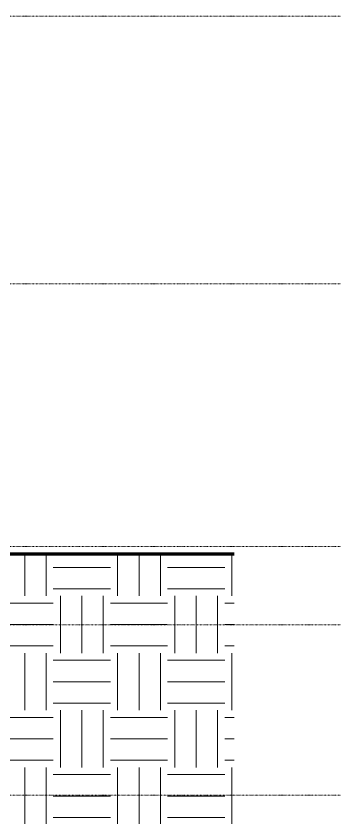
# Model space of a CAD drawing. Header units: millimetres. Extents: x -9622 to 8910, y -3000 to 10688.
# Drawn here: x 5303 to 8910, y -3000 to 5972 of the extents above; entities that cross this region are included whole.
import ezdxf

# ---------------------------------------------------------------- set-up
doc = ezdxf.new("R2010")
doc.units = ezdxf.units.MM
doc.linetypes.add('Dash dot', pattern=[15.875, 6.35, -4.7625, 0, -4.7625])
doc.linetypes.add('IMPORT-HIDDEN _2_', pattern=[25, 12.5, -12.5])
for name, color, linetype, lineweight in [('A-FLOR-LEVL', 51, 'Continuous', 9), ('C-TOPO', 7, 'Continuous', 9), ('kaart_114279_503471_50_dwg', 8, 'Continuous', 9), ('PAND', 1, 'Continuous', 9), ('PERCEEL', 250, 'Continuous', 9), ('RASTERVERDELING', 55, 'IMPORT-HIDDEN _2_', 9), ('WEG', 55, 'Continuous', 9)]:
    doc.layers.add(name, color=color, linetype=linetype, lineweight=lineweight)
pattern_1 = [(0, (-635.1, 2150), (635, 635), [635, -635]), (0, (-635.1, 2388.1), (635, 635), [635, -635]), (0, (-635.1, 2626.25), (635, 635), [635, -635]), (90, (-555.7, 2705.6), (-635, 635), [635, -635]), (90, (-317.6, 2705.6), (-635, 635), [635, -635]), (90, (-79.47, 2705.6), (-635, 635), [635, -635])]

# ---------------------------------------------------------------- blocks, each defined once
blk = doc.blocks.new('kaart_114279_503471_50_dwg-1497297-D-D')
at = {"layer": 'PAND'}
blk.add_line((7724, 0), (3857.3, 0), dxfattribs=at)
at = {"layer": 'PAND', "flags": 128}
for points in [[(3857.3, 0), (1303.8, 0), (7724, 0)], [(7724, 0), (6765.6, 0), (5517.4, 0), (5440.4, 0), (7724, 0)]]:
    blk.add_lwpolyline(points, dxfattribs=at)
at = {"layer": 'PERCEEL'}
blk.add_line((7724, 0), (-4865.3, 0), dxfattribs=at)
at = {"layer": 'PERCEEL', "flags": 128}
for points in [[(-6087.7, 0), (-4865.3, 0), (7724, 0)], [(7724, 0), (4718.9, 0), (4772.2, 0), (-1099.5, 0), (-3825.3, 0), (-3722.3, 0), (-6087.7, 0)], [(-6087.7, 0), (-4252.2, 0), (3449.4, 0), (7724, 0)], [(-4865.3, 0), (-4466.1, 0), (-3825.3, 0), (-1099.5, 0), (4772.2, 0), (5291, 0), (7724, 0)], [(7724, 0), (2666, 0), (-914.9, 0), (7724, 0)], [(7724, 0), (3449.4, 0), (2511.3, 0), (2666, 0), (7724, 0)], [(7724, 0), (4772.2, 0), (4718.9, 0), (7724, 0)], [(7724, 0), (5291, 0), (4772.2, 0), (7724, 0)]]:
    blk.add_lwpolyline(points, dxfattribs=at)
at = {"layer": 'RASTERVERDELING'}
blk.add_line((-6087.7, 0), (7724, 0), dxfattribs=at)
at = {"layer": 'WEG'}
for p, q in [((7724, 0), (-6087.7, 0)), ((-6087.7, 0), (7724, 0))]:
    blk.add_line(p, q, dxfattribs=at)

msp = doc.modelspace()

# ---------------------------------------------------------------- hatches: boundary and pattern name
at = {"layer": 'C-TOPO'}
h = msp.add_hatch(dxfattribs=at)
h.set_pattern_fill('FP_29', color=256, style=0, pattern_type=2)
h.set_pattern_definition(pattern_1)
h.paths.add_polyline_path([(4663.7, -3000), (7315.1, -3000), (7315.1, 0), (4663.7, 0), (4663.7, -380), (4687.2, -380), (4687.2, -788), (4663.7, -788), (4663.7, -1732.9)])
h = msp.add_hatch(dxfattribs=at)
h.set_pattern_fill('FP_29', color=256, style=0, pattern_type=2)
h.set_pattern_definition(pattern_1)
h.paths.add_polyline_path([(7315.1, -3000), (7724, -3000), (7724, 0), (7315.1, 0), (7315.1, -1732.9)])

# ---------------------------------------------------------------- linework, layer by layer
at = {"layer": 'A-FLOR-LEVL', "linetype": 'Dash dot'}
for p, q in [((-7542.2, 5971.8), (8909.6, 5971.8)), ((-7542.2, 3000), (8909.6, 3000)), ((-7542.2, 80), (8909.6, 80)), ((-7542.2, -788), (8909.6, -788)), ((-7542.2, -2680), (8909.6, -2680))]:
    msp.add_line(p, q, dxfattribs=at)
at = {"layer": 'C-TOPO', "lineweight": 70}
for p, q in [((4663.7, 0), (5709.3, 0)), ((5709.3, 0), (5977.5, 0)), ((5977.5, 0), (7277.6, 0)), ((7277.6, 0), (7315.1, 0)), ((7315.1, 0), (7513.3, 0)), ((7513.3, 0), (7724, 0))]:
    msp.add_line(p, q, dxfattribs=at)
at = {"layer": 'C-TOPO'}
for p, q in [((5709.3, 0), (4663.7, 0)), ((5977.5, 0), (5709.3, 0)), ((7277.6, 0), (5977.5, 0)), ((7315.1, 0), (7277.6, 0)), ((7513.3, 0), (7315.1, 0)), ((7724, 0), (7513.3, 0))]:
    msp.add_line(p, q, dxfattribs=at)

# ---------------------------------------------------------------- block references
at = {"layer": 'kaart_114279_503471_50_dwg', "color": 92}
msp.add_blockref('kaart_114279_503471_50_dwg-1497297-D-D', (0, 0), dxfattribs=at)

doc.saveas('drawing.dxf')
